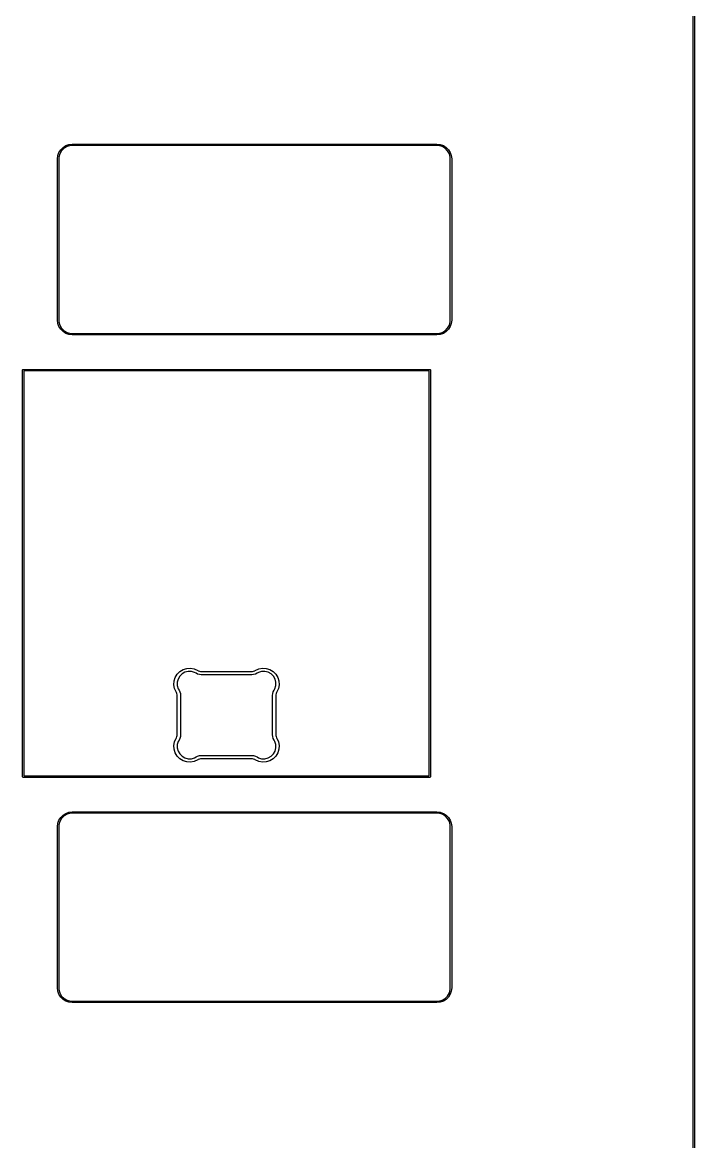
# Model space of a CAD drawing. Header units: millimetres. Extents: x 53 to 494, y -224 to -59.
# Drawn here: x 469.57 to 493.52, y -184.15 to -144.24 of the extents above; entities that cross this region are included whole.
import ezdxf

# ---------------------------------------------------------------- set-up
doc = ezdxf.new("R2010")
doc.units = ezdxf.units.MM
for name, color, linetype, true_color in [('Edge.Cuts', 254, 'CONTINUOUS', 0xd0d2cd), ('F.Courtyard', 6, 'CONTINUOUS', 0xff26e2), ('User.Eco2', 31, 'CONTINUOUS', 0xd8c852)]:
    doc.layers.add(name, color=color, linetype=linetype, true_color=true_color)

msp = doc.modelspace()

# ---------------------------------------------------------------- linework, layer by layer
at = {"layer": 'Edge.Cuts', "linetype": 'CONTINUOUS'}
for p, q in [((493.475, -224.015), (493.475, -59.065)), ((493.525, -59.04), (493.525, -224.04)), ((470.831163, -148.988137), (470.869991, -148.877171)), ((470.869991, -148.877171), (470.932538, -148.777628)), ((470.962905, -148.813303), (470.90037, -148.921617)), ((470.932538, -148.777628), (471.015668, -148.694498)), ((471.051343, -148.724865), (470.962905, -148.813303)), ((471.015668, -148.694498), (471.115211, -148.631951)), ((471.159657, -148.66233), (471.051343, -148.724865)), ((471.115211, -148.631951), (471.226177, -148.593123)), ((471.280466, -148.62996), (471.159657, -148.66233)), ((471.226177, -148.593123), (471.342996, -148.579961)), ((471.343001, -148.629961), (471.280466, -148.62996)), ((471.342996, -148.579961), (471.342999, -148.579961)), ((471.342999, -148.579961), (484.342999, -148.57875)), ((471.343003, -148.629961), (471.343001, -148.62996)), ((471.343001, -148.62996), (471.343001, -148.629961)), ((484.343001, -148.62875), (471.343003, -148.629961)), ((484.342999, -148.57875), (484.343001, -148.57875)), ((484.343001, -148.57875), (484.343003, -148.57875)), ((484.405533, -148.628754), (484.343001, -148.62875)), ((484.343003, -148.57875), (484.459823, -148.59192)), ((484.526338, -148.66113), (484.405533, -148.628754)), ((484.459823, -148.59192), (484.570784, -148.630752)), ((484.634648, -148.723667), (484.526338, -148.66113)), ((484.570784, -148.630752), (484.670324, -148.6933)), ((484.723084, -148.812103), (484.634648, -148.723667)), ((484.670324, -148.6933), (484.753451, -148.776427)), ((484.785621, -148.920413), (484.723084, -148.812103)), ((484.753451, -148.776427), (484.815999, -148.875967)), ((484.815999, -148.875967), (484.854831, -148.986928)), ((470.818001, -149.104961), (470.831163, -148.988137)), ((470.818001, -154.853748), (470.818001, -149.104961)), ((470.90037, -148.921617), (470.868, -149.042426)), ((470.868, -149.042426), (470.868001, -149.104961)), ((470.868001, -149.104961), (470.868001, -154.85375)), ((484.817997, -149.041218), (484.785621, -148.920413)), ((484.818001, -149.103748), (484.817997, -149.041218)), ((484.818001, -149.10375), (484.818001, -149.103748)), ((484.818001, -154.853748), (484.818001, -149.10375)), ((484.854831, -148.986928), (484.868001, -149.103748)), ((484.868001, -149.103748), (484.868001, -149.10375)), ((484.868001, -149.10375), (484.868001, -154.85375)), ((470.831156, -154.970575), (470.818001, -154.853748)), ((470.868001, -154.853752), (470.867997, -154.916288)), ((470.868001, -154.85375), (470.868, -154.853751)), ((470.868, -154.853751), (470.868001, -154.853752)), ((484.818, -154.916284), (484.818001, -154.853749)), ((484.818001, -154.853749), (484.818001, -154.853748)), ((484.868001, -154.853751), (484.854836, -154.970573)), ((484.868001, -154.85375), (484.868001, -154.853751)), ((470.86998, -155.081546), (470.831156, -154.970575)), ((470.867997, -154.916288), (470.900361, -155.0371)), ((470.932527, -155.181093), (470.86998, -155.081546)), ((470.900361, -155.0371), (470.962894, -155.145417)), ((471.015658, -155.264224), (470.932527, -155.181093)), ((470.962894, -155.145417), (471.051334, -155.233857)), ((471.115205, -155.326771), (471.015658, -155.264224)), ((471.051334, -155.233857), (471.159651, -155.29639)), ((484.526342, -155.296376), (484.634654, -155.233841)), ((484.67033, -155.264207), (484.570788, -155.326755)), ((484.634654, -155.233841), (484.723092, -155.145403)), ((484.753458, -155.181079), (484.67033, -155.264207)), ((484.723092, -155.145403), (484.785627, -155.037091)), ((484.816006, -155.081537), (484.753458, -155.181079)), ((484.785627, -155.037091), (484.818, -154.916284)), ((484.854836, -154.970573), (484.816006, -155.081537)), ((471.226176, -155.365595), (471.115205, -155.326771)), ((471.159651, -155.29639), (471.280463, -155.328754)), ((471.342998, -155.378749), (471.226176, -155.365595)), ((471.280463, -155.328754), (471.342999, -155.32875)), ((471.343001, -155.37875), (471.342998, -155.378749)), ((471.342999, -155.32875), (471.343001, -155.32875)), ((471.343001, -155.32875), (484.343, -155.32875)), ((471.343003, -155.37875), (471.343001, -155.37875)), ((484.343001, -155.37875), (471.343003, -155.37875)), ((484.343, -155.32875), (484.405535, -155.328749)), ((484.343002, -155.37875), (484.343001, -155.378749)), ((484.343001, -155.378749), (484.343001, -155.37875)), ((484.459824, -155.365585), (484.343002, -155.37875)), ((484.405535, -155.328749), (484.526342, -155.296376)), ((484.570788, -155.326755), (484.459824, -155.365585)), ((469.568, -156.635), (469.569903, -156.625433)), ((469.568, -171.135), (469.568, -156.635)), ((469.569903, -156.625433), (469.583433, -156.611903)), ((469.583433, -156.611903), (469.593, -156.61)), ((469.593, -156.61), (484.093, -156.61)), ((469.618, -156.66), (469.618, -171.11)), ((484.068, -156.66), (469.618, -156.66)), ((484.068, -171.11), (484.068, -156.66)), ((484.093, -156.61), (484.102567, -156.611903)), ((484.102567, -156.611903), (484.116097, -156.625433)), ((484.116097, -156.625433), (484.118, -156.635)), ((484.118, -156.635), (484.118, -171.135)), ((474.974817, -167.722974), (475.014908, -167.593608)), ((475.014908, -167.593608), (475.084883, -167.47765)), ((475.084883, -167.47765), (475.18065, -167.381883)), ((475.173093, -167.553535), (475.114592, -167.656017)), ((475.256535, -167.470093), (475.173093, -167.553535)), ((475.18065, -167.381883), (475.296608, -167.311908)), ((475.359017, -167.411592), (475.256535, -167.470093)), ((475.296608, -167.311908), (475.425974, -167.271817)), ((475.473293, -167.382166), (475.359017, -167.411592)), ((475.425974, -167.271817), (475.561181, -167.263957)), ((475.591284, -167.383896), (475.473293, -167.382166)), ((475.561181, -167.263957), (475.69432, -167.288786)), ((475.704649, -167.41666), (475.591284, -167.383896)), ((475.69432, -167.288786), (475.817603, -167.344851)), ((475.755084, -167.447279), (475.704649, -167.41666)), ((475.755085, -167.447279), (475.755084, -167.447279)), ((475.755086, -167.44728), (475.755085, -167.447279)), ((475.814027, -167.476239), (475.755086, -167.44728)), ((475.877248, -167.494009), (475.814027, -167.476239)), ((475.817603, -167.344851), (475.817604, -167.344852)), ((475.817604, -167.344852), (475.836358, -167.356326)), ((475.836358, -167.356326), (475.877425, -167.372035)), ((475.942646, -167.5), (475.877248, -167.494009)), ((475.877425, -167.372035), (475.920663, -167.380023)), ((475.920663, -167.380023), (475.942646, -167.38)), ((475.942646, -167.38), (475.942647, -167.38)), ((475.942647, -167.5), (475.942646, -167.499999)), ((475.942646, -167.499999), (475.942646, -167.5)), ((475.942647, -167.38), (476.843, -167.38)), ((476.843, -167.5), (475.942647, -167.5)), ((476.843, -167.38), (477.743353, -167.38)), ((477.743352, -167.5), (476.843, -167.5)), ((477.743353, -167.5), (477.743352, -167.5)), ((477.743353, -167.38), (477.743354, -167.38)), ((477.808751, -167.49401), (477.743353, -167.499999)), ((477.743353, -167.499999), (477.743353, -167.5)), ((477.743354, -167.38), (477.765338, -167.380023)), ((477.765338, -167.380023), (477.808575, -167.372036)), ((477.808575, -167.372036), (477.849642, -167.356327)), ((477.871974, -167.47624), (477.808751, -167.49401)), ((477.849642, -167.356327), (477.868394, -167.344853)), ((477.868394, -167.344853), (477.868396, -167.344852)), ((477.868396, -167.344852), (477.99168, -167.288787)), ((477.930916, -167.447279), (477.871974, -167.47624)), ((477.930917, -167.447277), (477.930916, -167.447279)), ((477.981351, -167.416661), (477.930917, -167.447277)), ((478.094715, -167.383898), (477.981351, -167.416661)), ((477.99168, -167.288787), (478.124819, -167.263959)), ((478.212706, -167.382168), (478.094715, -167.383898)), ((478.124819, -167.263959), (478.260026, -167.27182)), ((478.326982, -167.411594), (478.212706, -167.382168)), ((478.260026, -167.27182), (478.389391, -167.31191)), ((478.429463, -167.470096), (478.326982, -167.411594)), ((478.389391, -167.31191), (478.505348, -167.381885)), ((478.512904, -167.553537), (478.429463, -167.470096)), ((478.505348, -167.381885), (478.601115, -167.477652)), ((478.571406, -167.656018), (478.512904, -167.553537)), ((478.601115, -167.477652), (478.67109, -167.593609)), ((478.67109, -167.593609), (478.71118, -167.722974)), ((474.966957, -167.858181), (474.974817, -167.722974)), ((474.991786, -167.99132), (474.966957, -167.858181)), ((475.047853, -168.114606), (474.991786, -167.99132)), ((475.114592, -167.656017), (475.085166, -167.770293)), ((475.085166, -167.770293), (475.086896, -167.888284)), ((475.086896, -167.888284), (475.11966, -168.001649)), ((475.11966, -168.001649), (475.150279, -168.052084)), ((478.535722, -168.052082), (478.566339, -168.001649)), ((478.566339, -168.001649), (478.599102, -167.888285)), ((478.600832, -167.770294), (478.571406, -167.656018)), ((478.599102, -167.888285), (478.600832, -167.770294)), ((478.694213, -167.99132), (478.638147, -168.114603)), ((478.719041, -167.858181), (478.694213, -167.99132)), ((478.71118, -167.722974), (478.719041, -167.858181)), ((475.047854, -168.114607), (475.047853, -168.114606)), ((475.059328, -168.133359), (475.047854, -168.114607)), ((475.075037, -168.174425), (475.059328, -168.133359)), ((475.083024, -168.217661), (475.075037, -168.174425)), ((475.082999, -168.94), (475.083, -168.239647)), ((475.083, -168.239645), (475.083024, -168.217661)), ((475.083, -168.239647), (475.083, -168.239645)), ((475.150279, -168.052084), (475.150279, -168.052085)), ((475.150279, -168.052085), (475.17924, -168.111026)), ((475.17924, -168.111026), (475.197011, -168.174249)), ((475.197011, -168.174249), (475.202999, -168.239645)), ((475.202999, -168.239645), (475.203, -168.239647)), ((475.203, -168.239647), (475.202999, -168.94)), ((478.483, -168.239645), (478.48899, -168.174249)), ((478.483, -168.239647), (478.483, -168.239645)), ((478.483001, -168.94), (478.483, -168.239647)), ((478.48899, -168.174249), (478.50676, -168.111026)), ((478.50676, -168.111026), (478.535721, -168.052084)), ((478.535721, -168.052084), (478.535722, -168.052082)), ((478.610964, -168.174425), (478.602977, -168.217662)), ((478.602977, -168.217662), (478.603, -168.239645)), ((478.603, -168.239645), (478.603, -168.239647)), ((478.603, -168.239647), (478.603001, -168.94)), ((478.626673, -168.133358), (478.610964, -168.174425)), ((478.638147, -168.114606), (478.626673, -168.133358)), ((478.638147, -168.114603), (478.638147, -168.114606)), ((475.083, -169.640353), (475.082999, -168.94)), ((475.202999, -168.94), (475.203, -169.640353)), ((478.483, -169.640351), (478.483001, -168.94)), ((478.603001, -168.94), (478.603, -169.640353)), ((474.966959, -170.021819), (474.991787, -169.88868)), ((474.97482, -170.157026), (474.966959, -170.021819)), ((474.991787, -169.88868), (475.047853, -169.765395)), ((475.047853, -169.765395), (475.047859, -169.765389)), ((475.047859, -169.765389), (475.047862, -169.765379)), ((475.047862, -169.765379), (475.059337, -169.746634)), ((475.059337, -169.746634), (475.075047, -169.705578)), ((475.075047, -169.705578), (475.083028, -169.66235)), ((475.083002, -169.640364), (475.083, -169.640353)), ((475.083, -169.640371), (475.083002, -169.640364)), ((475.083028, -169.66235), (475.083, -169.640371)), ((475.086898, -169.991715), (475.085168, -170.109706)), ((475.119661, -169.878351), (475.086898, -169.991715)), ((475.150268, -169.827932), (475.119661, -169.878351)), ((475.15027, -169.827931), (475.150268, -169.827932)), ((475.150273, -169.827924), (475.15027, -169.827931)), ((475.150279, -169.827915), (475.150273, -169.827924)), ((475.15028, -169.82791), (475.150279, -169.827915)), ((475.179247, -169.768983), (475.15028, -169.82791)), ((475.197022, -169.705748), (475.179247, -169.768983)), ((475.202996, -169.640368), (475.197022, -169.705748)), ((475.203, -169.640353), (475.202996, -169.640368)), ((478.483, -169.640352), (478.483, -169.640351)), ((478.48899, -169.705751), (478.483, -169.640352)), ((478.50676, -169.768974), (478.48899, -169.705751)), ((478.535721, -169.827916), (478.50676, -169.768974)), ((478.535722, -169.827917), (478.535721, -169.827916)), ((478.56634, -169.878351), (478.535722, -169.827917)), ((478.599103, -169.991715), (478.56634, -169.878351)), ((478.600833, -170.109706), (478.599103, -169.991715)), ((478.603, -169.640354), (478.602977, -169.662338)), ((478.602977, -169.662338), (478.610964, -169.705575)), ((478.603, -169.640353), (478.603, -169.640354)), ((478.610964, -169.705575), (478.626673, -169.746642)), ((478.626673, -169.746642), (478.638147, -169.765394)), ((478.638147, -169.765394), (478.638147, -169.765395)), ((478.638147, -169.765395), (478.694213, -169.88868)), ((478.694213, -169.88868), (478.719042, -170.021819)), ((478.719042, -170.021819), (478.711181, -170.157026)), ((475.01491, -170.286391), (474.97482, -170.157026)), ((475.084885, -170.402348), (475.01491, -170.286391)), ((475.180652, -170.498115), (475.084885, -170.402348)), ((475.085168, -170.109706), (475.114594, -170.223982)), ((475.114594, -170.223982), (475.173096, -170.326463)), ((475.173096, -170.326463), (475.256537, -170.409904)), ((475.256537, -170.409904), (475.359018, -170.468406)), ((475.704649, -170.463339), (475.755085, -170.432721)), ((475.755085, -170.43272), (475.814026, -170.40376)), ((475.755085, -170.432721), (475.755085, -170.43272)), ((475.814026, -170.40376), (475.877249, -170.385989)), ((475.877249, -170.385989), (475.942645, -170.38)), ((475.942645, -170.38), (475.942647, -170.38)), ((475.942647, -170.38), (476.843, -170.38)), ((476.843, -170.38), (477.743353, -170.38)), ((477.743353, -170.38), (477.808751, -170.38599)), ((477.808751, -170.38599), (477.871974, -170.40376)), ((477.871974, -170.40376), (477.930916, -170.432721)), ((477.930916, -170.432721), (477.930917, -170.432722)), ((477.930917, -170.432722), (477.981351, -170.46334)), ((478.326982, -170.468407), (478.429464, -170.409905)), ((478.429464, -170.409905), (478.512905, -170.326464)), ((478.601116, -170.402349), (478.505349, -170.498116)), ((478.512905, -170.326464), (478.571407, -170.223982)), ((478.571407, -170.223982), (478.600833, -170.109706)), ((478.671091, -170.286391), (478.601116, -170.402349)), ((478.711181, -170.157026), (478.671091, -170.286391)), ((475.296609, -170.56809), (475.180652, -170.498115)), ((475.425974, -170.60818), (475.296609, -170.56809)), ((475.359018, -170.468406), (475.473294, -170.497832)), ((475.561181, -170.616041), (475.425974, -170.60818)), ((475.473294, -170.497832), (475.591285, -170.496102)), ((475.69432, -170.591213), (475.561181, -170.616041)), ((475.591285, -170.496102), (475.704649, -170.463339)), ((475.817605, -170.535147), (475.69432, -170.591213)), ((475.817607, -170.535146), (475.817605, -170.535146)), ((475.817605, -170.535146), (475.817605, -170.535147)), ((475.836359, -170.523672), (475.817607, -170.535146)), ((475.877425, -170.507963), (475.836359, -170.523672)), ((475.920661, -170.499976), (475.877425, -170.507963)), ((475.942645, -170.5), (475.920661, -170.499976)), ((475.942647, -170.5), (475.942645, -170.499999)), ((475.942645, -170.499999), (475.942645, -170.5)), ((476.843, -170.5), (475.942647, -170.5)), ((477.743353, -170.5), (476.843, -170.5)), ((477.743354, -170.5), (477.743353, -170.499999)), ((477.743353, -170.499999), (477.743353, -170.5)), ((477.765338, -170.499977), (477.743354, -170.5)), ((477.808575, -170.507964), (477.765338, -170.499977)), ((477.849642, -170.523673), (477.808575, -170.507964)), ((477.868394, -170.535147), (477.849642, -170.523673)), ((477.868396, -170.535147), (477.868394, -170.535147)), ((477.99168, -170.591213), (477.868396, -170.535147)), ((477.981351, -170.46334), (478.094715, -170.496103)), ((478.124819, -170.616042), (477.99168, -170.591213)), ((478.094715, -170.496103), (478.212706, -170.497833)), ((478.260026, -170.608181), (478.124819, -170.616042)), ((478.212706, -170.497833), (478.326982, -170.468407)), ((478.389391, -170.568091), (478.260026, -170.608181)), ((478.505349, -170.498116), (478.389391, -170.568091)), ((469.569903, -171.144567), (469.568, -171.135)), ((469.583433, -171.158097), (469.569903, -171.144567)), ((469.593, -171.16), (469.583433, -171.158097)), ((484.093, -171.16), (469.593, -171.16)), ((469.618, -171.11), (484.068, -171.11)), ((484.102567, -171.158097), (484.093, -171.16)), ((484.116097, -171.144567), (484.102567, -171.158097)), ((484.118, -171.135), (484.116097, -171.144567)), ((471.115212, -172.443242), (471.226178, -172.404413)), ((471.226178, -172.404413), (471.343001, -172.39125)), ((471.343001, -172.39125), (484.343001, -172.39125)), ((484.343001, -172.39125), (484.459824, -172.404413)), ((484.459824, -172.404413), (484.57079, -172.443242)), ((470.818001, -172.916248), (470.831164, -172.799427)), ((470.831164, -172.799427), (470.869993, -172.688461)), ((470.900372, -172.732907), (470.868001, -172.853715)), ((470.869993, -172.688461), (470.93254, -172.588918)), ((470.962907, -172.624593), (470.900372, -172.732907)), ((470.93254, -172.588918), (471.015669, -172.505789)), ((471.051344, -172.536156), (470.962907, -172.624593)), ((471.015669, -172.505789), (471.115212, -172.443242)), ((471.159658, -172.473621), (471.051344, -172.536156)), ((471.280466, -172.44125), (471.159658, -172.473621)), ((471.343001, -172.44125), (471.280466, -172.44125)), ((484.343001, -172.44125), (471.343001, -172.44125)), ((484.405536, -172.44125), (484.343001, -172.44125)), ((484.526344, -172.473621), (484.405536, -172.44125)), ((484.634658, -172.536156), (484.526344, -172.473621)), ((484.57079, -172.443242), (484.670333, -172.505789)), ((484.723095, -172.624593), (484.634658, -172.536156)), ((484.670333, -172.505789), (484.753462, -172.588918)), ((484.78563, -172.732907), (484.723095, -172.624593)), ((484.753462, -172.588918), (484.816009, -172.688461)), ((484.818001, -172.853715), (484.78563, -172.732907)), ((484.816009, -172.688461), (484.854838, -172.799427)), ((484.854838, -172.799427), (484.868001, -172.916248)), ((470.818001, -172.91625), (470.818001, -172.916248)), ((470.818001, -178.66625), (470.818001, -172.91625)), ((470.868001, -172.853715), (470.868001, -172.916248)), ((470.868001, -172.916248), (470.868001, -172.91625)), ((470.868001, -172.91625), (470.868001, -178.66625)), ((484.818001, -172.916248), (484.818001, -172.853715)), ((484.818001, -172.91625), (484.818001, -172.916248)), ((484.818001, -178.66625), (484.818001, -172.91625)), ((484.868001, -172.916248), (484.868001, -172.91625)), ((484.868001, -172.91625), (484.868001, -178.66625)), ((470.831164, -178.783073), (470.818001, -178.66625)), ((470.869993, -178.894039), (470.831164, -178.783073)), ((470.868001, -178.66625), (470.868001, -178.728785)), ((470.868001, -178.728785), (470.900372, -178.849593)), ((484.78563, -178.849593), (484.818001, -178.728785)), ((484.854838, -178.783073), (484.816009, -178.894039)), ((484.818001, -178.728785), (484.818001, -178.66625)), ((484.868001, -178.66625), (484.854838, -178.783073)), ((470.93254, -178.993582), (470.869993, -178.894039)), ((470.900372, -178.849593), (470.962907, -178.957907)), ((471.015669, -179.076711), (470.93254, -178.993582)), ((470.962907, -178.957907), (471.051344, -179.046344)), ((471.115212, -179.139258), (471.015669, -179.076711)), ((471.051344, -179.046344), (471.159658, -179.108879)), ((471.226178, -179.178087), (471.115212, -179.139258)), ((471.159658, -179.108879), (471.280466, -179.14125)), ((471.343001, -179.19125), (471.226178, -179.178087)), ((471.280466, -179.14125), (471.343001, -179.14125)), ((471.343001, -179.14125), (484.343001, -179.14125)), ((484.343001, -179.19125), (471.343001, -179.19125)), ((484.343001, -179.14125), (484.405536, -179.14125)), ((484.459824, -179.178087), (484.343001, -179.19125)), ((484.405536, -179.14125), (484.526344, -179.108879)), ((484.57079, -179.139258), (484.459824, -179.178087)), ((484.526344, -179.108879), (484.634658, -179.046344)), ((484.670333, -179.076711), (484.57079, -179.139258)), ((484.634658, -179.046344), (484.723095, -178.957907)), ((484.753462, -178.993582), (484.670333, -179.076711)), ((484.723095, -178.957907), (484.78563, -178.849593)), ((484.816009, -178.894039), (484.753462, -178.993582))]:
    msp.add_line(p, q, dxfattribs=at)
at = {"layer": 'F.Courtyard', "linetype": 'CONTINUOUS'}
for p, q in [((493.475, -224.015), (493.475, -59.065)), ((493.525, -59.04), (493.525, -224.04)), ((470.831163, -148.988137), (470.869991, -148.877171)), ((470.869991, -148.877171), (470.932538, -148.777628)), ((470.962905, -148.813303), (470.90037, -148.921617)), ((470.932538, -148.777628), (471.015668, -148.694498)), ((471.051343, -148.724865), (470.962905, -148.813303)), ((471.015668, -148.694498), (471.115211, -148.631951)), ((471.159657, -148.66233), (471.051343, -148.724865)), ((471.115211, -148.631951), (471.226177, -148.593123)), ((471.280466, -148.62996), (471.159657, -148.66233)), ((471.226177, -148.593123), (471.342996, -148.579961)), ((471.343001, -148.629961), (471.280466, -148.62996)), ((471.342996, -148.579961), (471.342999, -148.579961)), ((471.342999, -148.579961), (484.342999, -148.57875)), ((471.343003, -148.629961), (471.343001, -148.62996)), ((471.343001, -148.62996), (471.343001, -148.629961)), ((484.343001, -148.62875), (471.343003, -148.629961)), ((484.342999, -148.57875), (484.343001, -148.57875)), ((484.343001, -148.57875), (484.343003, -148.57875)), ((484.405533, -148.628754), (484.343001, -148.62875)), ((484.343003, -148.57875), (484.459823, -148.59192)), ((484.526338, -148.66113), (484.405533, -148.628754)), ((484.459823, -148.59192), (484.570784, -148.630752)), ((484.634648, -148.723667), (484.526338, -148.66113)), ((484.570784, -148.630752), (484.670324, -148.6933)), ((484.723084, -148.812103), (484.634648, -148.723667)), ((484.670324, -148.6933), (484.753451, -148.776427)), ((484.785621, -148.920413), (484.723084, -148.812103)), ((484.753451, -148.776427), (484.815999, -148.875967)), ((484.815999, -148.875967), (484.854831, -148.986928)), ((470.818001, -149.104961), (470.831163, -148.988137)), ((470.818001, -154.853748), (470.818001, -149.104961)), ((470.90037, -148.921617), (470.868, -149.042426)), ((470.868, -149.042426), (470.868001, -149.104961)), ((470.868001, -149.104961), (470.868001, -154.85375)), ((484.817997, -149.041218), (484.785621, -148.920413)), ((484.818001, -149.103748), (484.817997, -149.041218)), ((484.818001, -149.10375), (484.818001, -149.103748)), ((484.818001, -154.853748), (484.818001, -149.10375)), ((484.854831, -148.986928), (484.868001, -149.103748)), ((484.868001, -149.103748), (484.868001, -149.10375)), ((484.868001, -149.10375), (484.868001, -154.85375)), ((470.831156, -154.970575), (470.818001, -154.853748)), ((470.868001, -154.853752), (470.867997, -154.916288)), ((470.868001, -154.85375), (470.868, -154.853751)), ((470.868, -154.853751), (470.868001, -154.853752)), ((484.818, -154.916284), (484.818001, -154.853749)), ((484.818001, -154.853749), (484.818001, -154.853748)), ((484.868001, -154.853751), (484.854836, -154.970573)), ((484.868001, -154.85375), (484.868001, -154.853751)), ((470.86998, -155.081546), (470.831156, -154.970575)), ((470.867997, -154.916288), (470.900361, -155.0371)), ((470.932527, -155.181093), (470.86998, -155.081546)), ((470.900361, -155.0371), (470.962894, -155.145417)), ((471.015658, -155.264224), (470.932527, -155.181093)), ((470.962894, -155.145417), (471.051334, -155.233857)), ((471.115205, -155.326771), (471.015658, -155.264224)), ((471.051334, -155.233857), (471.159651, -155.29639)), ((484.526342, -155.296376), (484.634654, -155.233841)), ((484.67033, -155.264207), (484.570788, -155.326755)), ((484.634654, -155.233841), (484.723092, -155.145403)), ((484.753458, -155.181079), (484.67033, -155.264207)), ((484.723092, -155.145403), (484.785627, -155.037091)), ((484.816006, -155.081537), (484.753458, -155.181079)), ((484.785627, -155.037091), (484.818, -154.916284)), ((484.854836, -154.970573), (484.816006, -155.081537)), ((471.226176, -155.365595), (471.115205, -155.326771)), ((471.159651, -155.29639), (471.280463, -155.328754)), ((471.342998, -155.378749), (471.226176, -155.365595)), ((471.280463, -155.328754), (471.342999, -155.32875)), ((471.343001, -155.37875), (471.342998, -155.378749)), ((471.342999, -155.32875), (471.343001, -155.32875)), ((471.343001, -155.32875), (484.343, -155.32875)), ((471.343003, -155.37875), (471.343001, -155.37875)), ((484.343001, -155.37875), (471.343003, -155.37875)), ((484.343, -155.32875), (484.405535, -155.328749)), ((484.343002, -155.37875), (484.343001, -155.378749)), ((484.343001, -155.378749), (484.343001, -155.37875)), ((484.459824, -155.365585), (484.343002, -155.37875)), ((484.405535, -155.328749), (484.526342, -155.296376)), ((484.570788, -155.326755), (484.459824, -155.365585)), ((469.568, -156.635), (469.569903, -156.625433)), ((469.568, -171.135), (469.568, -156.635)), ((469.569903, -156.625433), (469.583433, -156.611903)), ((469.583433, -156.611903), (469.593, -156.61)), ((469.593, -156.61), (484.093, -156.61)), ((469.618, -156.66), (469.618, -171.11)), ((484.068, -156.66), (469.618, -156.66)), ((484.068, -171.11), (484.068, -156.66)), ((484.093, -156.61), (484.102567, -156.611903)), ((484.102567, -156.611903), (484.116097, -156.625433)), ((484.116097, -156.625433), (484.118, -156.635)), ((484.118, -156.635), (484.118, -171.135)), ((474.974817, -167.722974), (475.014908, -167.593608)), ((475.014908, -167.593608), (475.084883, -167.47765)), ((475.084883, -167.47765), (475.18065, -167.381883)), ((475.173093, -167.553535), (475.114592, -167.656017)), ((475.256535, -167.470093), (475.173093, -167.553535)), ((475.18065, -167.381883), (475.296608, -167.311908)), ((475.359017, -167.411592), (475.256535, -167.470093)), ((475.296608, -167.311908), (475.425974, -167.271817)), ((475.473293, -167.382166), (475.359017, -167.411592)), ((475.425974, -167.271817), (475.561181, -167.263957)), ((475.591284, -167.383896), (475.473293, -167.382166)), ((475.561181, -167.263957), (475.69432, -167.288786)), ((475.704649, -167.41666), (475.591284, -167.383896)), ((475.69432, -167.288786), (475.817603, -167.344851)), ((475.755084, -167.447279), (475.704649, -167.41666)), ((475.755085, -167.447279), (475.755084, -167.447279)), ((475.755086, -167.44728), (475.755085, -167.447279)), ((475.814027, -167.476239), (475.755086, -167.44728)), ((475.877248, -167.494009), (475.814027, -167.476239)), ((475.817603, -167.344851), (475.817604, -167.344852)), ((475.817604, -167.344852), (475.836358, -167.356326)), ((475.836358, -167.356326), (475.877425, -167.372035)), ((475.942646, -167.5), (475.877248, -167.494009)), ((475.877425, -167.372035), (475.920663, -167.380023)), ((475.920663, -167.380023), (475.942646, -167.38)), ((475.942646, -167.38), (475.942647, -167.38)), ((475.942647, -167.5), (475.942646, -167.499999)), ((475.942646, -167.499999), (475.942646, -167.5)), ((475.942647, -167.38), (476.843, -167.38)), ((476.843, -167.5), (475.942647, -167.5)), ((476.843, -167.38), (477.743353, -167.38)), ((477.743352, -167.5), (476.843, -167.5)), ((477.743353, -167.5), (477.743352, -167.5)), ((477.743353, -167.38), (477.743354, -167.38)), ((477.808751, -167.49401), (477.743353, -167.499999)), ((477.743353, -167.499999), (477.743353, -167.5)), ((477.743354, -167.38), (477.765338, -167.380023)), ((477.765338, -167.380023), (477.808575, -167.372036)), ((477.808575, -167.372036), (477.849642, -167.356327)), ((477.871974, -167.47624), (477.808751, -167.49401)), ((477.849642, -167.356327), (477.868394, -167.344853)), ((477.868394, -167.344853), (477.868396, -167.344852)), ((477.868396, -167.344852), (477.99168, -167.288787)), ((477.930916, -167.447279), (477.871974, -167.47624)), ((477.930917, -167.447277), (477.930916, -167.447279)), ((477.981351, -167.416661), (477.930917, -167.447277)), ((478.094715, -167.383898), (477.981351, -167.416661)), ((477.99168, -167.288787), (478.124819, -167.263959)), ((478.212706, -167.382168), (478.094715, -167.383898)), ((478.124819, -167.263959), (478.260026, -167.27182)), ((478.326982, -167.411594), (478.212706, -167.382168)), ((478.260026, -167.27182), (478.389391, -167.31191)), ((478.429463, -167.470096), (478.326982, -167.411594)), ((478.389391, -167.31191), (478.505348, -167.381885)), ((478.512904, -167.553537), (478.429463, -167.470096)), ((478.505348, -167.381885), (478.601115, -167.477652)), ((478.571406, -167.656018), (478.512904, -167.553537)), ((478.601115, -167.477652), (478.67109, -167.593609)), ((478.67109, -167.593609), (478.71118, -167.722974)), ((474.966957, -167.858181), (474.974817, -167.722974)), ((474.991786, -167.99132), (474.966957, -167.858181)), ((475.047853, -168.114606), (474.991786, -167.99132)), ((475.114592, -167.656017), (475.085166, -167.770293)), ((475.085166, -167.770293), (475.086896, -167.888284)), ((475.086896, -167.888284), (475.11966, -168.001649)), ((475.11966, -168.001649), (475.150279, -168.052084)), ((478.535722, -168.052082), (478.566339, -168.001649)), ((478.566339, -168.001649), (478.599102, -167.888285)), ((478.600832, -167.770294), (478.571406, -167.656018)), ((478.599102, -167.888285), (478.600832, -167.770294)), ((478.694213, -167.99132), (478.638147, -168.114603)), ((478.719041, -167.858181), (478.694213, -167.99132)), ((478.71118, -167.722974), (478.719041, -167.858181)), ((475.047854, -168.114607), (475.047853, -168.114606)), ((475.059328, -168.133359), (475.047854, -168.114607)), ((475.075037, -168.174425), (475.059328, -168.133359)), ((475.083024, -168.217661), (475.075037, -168.174425)), ((475.082999, -168.94), (475.083, -168.239647)), ((475.083, -168.239645), (475.083024, -168.217661)), ((475.083, -168.239647), (475.083, -168.239645)), ((475.150279, -168.052084), (475.150279, -168.052085)), ((475.150279, -168.052085), (475.17924, -168.111026)), ((475.17924, -168.111026), (475.197011, -168.174249)), ((475.197011, -168.174249), (475.202999, -168.239645)), ((475.202999, -168.239645), (475.203, -168.239647)), ((475.203, -168.239647), (475.202999, -168.94)), ((478.483, -168.239645), (478.48899, -168.174249)), ((478.483, -168.239647), (478.483, -168.239645)), ((478.483001, -168.94), (478.483, -168.239647)), ((478.48899, -168.174249), (478.50676, -168.111026)), ((478.50676, -168.111026), (478.535721, -168.052084)), ((478.535721, -168.052084), (478.535722, -168.052082)), ((478.610964, -168.174425), (478.602977, -168.217662)), ((478.602977, -168.217662), (478.603, -168.239645)), ((478.603, -168.239645), (478.603, -168.239647)), ((478.603, -168.239647), (478.603001, -168.94)), ((478.626673, -168.133358), (478.610964, -168.174425)), ((478.638147, -168.114606), (478.626673, -168.133358)), ((478.638147, -168.114603), (478.638147, -168.114606)), ((475.083, -169.640353), (475.082999, -168.94)), ((475.202999, -168.94), (475.203, -169.640353)), ((478.483, -169.640351), (478.483001, -168.94)), ((478.603001, -168.94), (478.603, -169.640353)), ((474.966959, -170.021819), (474.991787, -169.88868)), ((474.97482, -170.157026), (474.966959, -170.021819)), ((474.991787, -169.88868), (475.047853, -169.765395)), ((475.047853, -169.765395), (475.047859, -169.765389)), ((475.047859, -169.765389), (475.047862, -169.765379)), ((475.047862, -169.765379), (475.059337, -169.746634)), ((475.059337, -169.746634), (475.075047, -169.705578)), ((475.075047, -169.705578), (475.083028, -169.66235)), ((475.083002, -169.640364), (475.083, -169.640353)), ((475.083, -169.640371), (475.083002, -169.640364)), ((475.083028, -169.66235), (475.083, -169.640371)), ((475.086898, -169.991715), (475.085168, -170.109706)), ((475.119661, -169.878351), (475.086898, -169.991715)), ((475.150268, -169.827932), (475.119661, -169.878351)), ((475.15027, -169.827931), (475.150268, -169.827932)), ((475.150273, -169.827924), (475.15027, -169.827931)), ((475.150279, -169.827915), (475.150273, -169.827924)), ((475.15028, -169.82791), (475.150279, -169.827915)), ((475.179247, -169.768983), (475.15028, -169.82791)), ((475.197022, -169.705748), (475.179247, -169.768983)), ((475.202996, -169.640368), (475.197022, -169.705748)), ((475.203, -169.640353), (475.202996, -169.640368)), ((478.483, -169.640352), (478.483, -169.640351)), ((478.48899, -169.705751), (478.483, -169.640352)), ((478.50676, -169.768974), (478.48899, -169.705751)), ((478.535721, -169.827916), (478.50676, -169.768974)), ((478.535722, -169.827917), (478.535721, -169.827916)), ((478.56634, -169.878351), (478.535722, -169.827917)), ((478.599103, -169.991715), (478.56634, -169.878351)), ((478.600833, -170.109706), (478.599103, -169.991715)), ((478.603, -169.640354), (478.602977, -169.662338)), ((478.602977, -169.662338), (478.610964, -169.705575)), ((478.603, -169.640353), (478.603, -169.640354)), ((478.610964, -169.705575), (478.626673, -169.746642)), ((478.626673, -169.746642), (478.638147, -169.765394)), ((478.638147, -169.765394), (478.638147, -169.765395)), ((478.638147, -169.765395), (478.694213, -169.88868)), ((478.694213, -169.88868), (478.719042, -170.021819)), ((478.719042, -170.021819), (478.711181, -170.157026)), ((475.01491, -170.286391), (474.97482, -170.157026)), ((475.084885, -170.402348), (475.01491, -170.286391)), ((475.180652, -170.498115), (475.084885, -170.402348)), ((475.085168, -170.109706), (475.114594, -170.223982)), ((475.114594, -170.223982), (475.173096, -170.326463)), ((475.173096, -170.326463), (475.256537, -170.409904)), ((475.256537, -170.409904), (475.359018, -170.468406)), ((475.704649, -170.463339), (475.755085, -170.432721)), ((475.755085, -170.43272), (475.814026, -170.40376)), ((475.755085, -170.432721), (475.755085, -170.43272)), ((475.814026, -170.40376), (475.877249, -170.385989)), ((475.877249, -170.385989), (475.942645, -170.38)), ((475.942645, -170.38), (475.942647, -170.38)), ((475.942647, -170.38), (476.843, -170.38)), ((476.843, -170.38), (477.743353, -170.38)), ((477.743353, -170.38), (477.808751, -170.38599)), ((477.808751, -170.38599), (477.871974, -170.40376)), ((477.871974, -170.40376), (477.930916, -170.432721)), ((477.930916, -170.432721), (477.930917, -170.432722)), ((477.930917, -170.432722), (477.981351, -170.46334)), ((478.326982, -170.468407), (478.429464, -170.409905)), ((478.429464, -170.409905), (478.512905, -170.326464)), ((478.601116, -170.402349), (478.505349, -170.498116)), ((478.512905, -170.326464), (478.571407, -170.223982)), ((478.571407, -170.223982), (478.600833, -170.109706)), ((478.671091, -170.286391), (478.601116, -170.402349)), ((478.711181, -170.157026), (478.671091, -170.286391)), ((475.296609, -170.56809), (475.180652, -170.498115)), ((475.425974, -170.60818), (475.296609, -170.56809)), ((475.359018, -170.468406), (475.473294, -170.497832)), ((475.561181, -170.616041), (475.425974, -170.60818)), ((475.473294, -170.497832), (475.591285, -170.496102)), ((475.69432, -170.591213), (475.561181, -170.616041)), ((475.591285, -170.496102), (475.704649, -170.463339)), ((475.817605, -170.535147), (475.69432, -170.591213)), ((475.817607, -170.535146), (475.817605, -170.535146)), ((475.817605, -170.535146), (475.817605, -170.535147)), ((475.836359, -170.523672), (475.817607, -170.535146)), ((475.877425, -170.507963), (475.836359, -170.523672)), ((475.920661, -170.499976), (475.877425, -170.507963)), ((475.942645, -170.5), (475.920661, -170.499976)), ((475.942647, -170.5), (475.942645, -170.499999)), ((475.942645, -170.499999), (475.942645, -170.5)), ((476.843, -170.5), (475.942647, -170.5)), ((477.743353, -170.5), (476.843, -170.5)), ((477.743354, -170.5), (477.743353, -170.499999)), ((477.743353, -170.499999), (477.743353, -170.5)), ((477.765338, -170.499977), (477.743354, -170.5)), ((477.808575, -170.507964), (477.765338, -170.499977)), ((477.849642, -170.523673), (477.808575, -170.507964)), ((477.868394, -170.535147), (477.849642, -170.523673)), ((477.868396, -170.535147), (477.868394, -170.535147)), ((477.99168, -170.591213), (477.868396, -170.535147)), ((477.981351, -170.46334), (478.094715, -170.496103)), ((478.124819, -170.616042), (477.99168, -170.591213)), ((478.094715, -170.496103), (478.212706, -170.497833)), ((478.260026, -170.608181), (478.124819, -170.616042)), ((478.212706, -170.497833), (478.326982, -170.468407)), ((478.389391, -170.568091), (478.260026, -170.608181)), ((478.505349, -170.498116), (478.389391, -170.568091)), ((469.569903, -171.144567), (469.568, -171.135)), ((469.583433, -171.158097), (469.569903, -171.144567)), ((469.593, -171.16), (469.583433, -171.158097)), ((484.093, -171.16), (469.593, -171.16)), ((469.618, -171.11), (484.068, -171.11)), ((484.102567, -171.158097), (484.093, -171.16)), ((484.116097, -171.144567), (484.102567, -171.158097)), ((484.118, -171.135), (484.116097, -171.144567)), ((471.115212, -172.443242), (471.226178, -172.404413)), ((471.226178, -172.404413), (471.343001, -172.39125)), ((471.343001, -172.39125), (484.343001, -172.39125)), ((484.343001, -172.39125), (484.459824, -172.404413)), ((484.459824, -172.404413), (484.57079, -172.443242)), ((470.818001, -172.916248), (470.831164, -172.799427)), ((470.831164, -172.799427), (470.869993, -172.688461)), ((470.900372, -172.732907), (470.868001, -172.853715)), ((470.869993, -172.688461), (470.93254, -172.588918)), ((470.962907, -172.624593), (470.900372, -172.732907)), ((470.93254, -172.588918), (471.015669, -172.505789)), ((471.051344, -172.536156), (470.962907, -172.624593)), ((471.015669, -172.505789), (471.115212, -172.443242)), ((471.159658, -172.473621), (471.051344, -172.536156)), ((471.280466, -172.44125), (471.159658, -172.473621)), ((471.343001, -172.44125), (471.280466, -172.44125)), ((484.343001, -172.44125), (471.343001, -172.44125)), ((484.405536, -172.44125), (484.343001, -172.44125)), ((484.526344, -172.473621), (484.405536, -172.44125)), ((484.634658, -172.536156), (484.526344, -172.473621)), ((484.57079, -172.443242), (484.670333, -172.505789)), ((484.723095, -172.624593), (484.634658, -172.536156)), ((484.670333, -172.505789), (484.753462, -172.588918)), ((484.78563, -172.732907), (484.723095, -172.624593)), ((484.753462, -172.588918), (484.816009, -172.688461)), ((484.818001, -172.853715), (484.78563, -172.732907)), ((484.816009, -172.688461), (484.854838, -172.799427)), ((484.854838, -172.799427), (484.868001, -172.916248)), ((470.818001, -172.91625), (470.818001, -172.916248)), ((470.818001, -178.66625), (470.818001, -172.91625)), ((470.868001, -172.853715), (470.868001, -172.916248)), ((470.868001, -172.916248), (470.868001, -172.91625)), ((470.868001, -172.91625), (470.868001, -178.66625)), ((484.818001, -172.916248), (484.818001, -172.853715)), ((484.818001, -172.91625), (484.818001, -172.916248)), ((484.818001, -178.66625), (484.818001, -172.91625)), ((484.868001, -172.916248), (484.868001, -172.91625)), ((484.868001, -172.91625), (484.868001, -178.66625)), ((470.831164, -178.783073), (470.818001, -178.66625)), ((470.869993, -178.894039), (470.831164, -178.783073)), ((470.868001, -178.66625), (470.868001, -178.728785)), ((470.868001, -178.728785), (470.900372, -178.849593)), ((484.78563, -178.849593), (484.818001, -178.728785)), ((484.854838, -178.783073), (484.816009, -178.894039)), ((484.818001, -178.728785), (484.818001, -178.66625)), ((484.868001, -178.66625), (484.854838, -178.783073)), ((470.93254, -178.993582), (470.869993, -178.894039)), ((470.900372, -178.849593), (470.962907, -178.957907)), ((471.015669, -179.076711), (470.93254, -178.993582)), ((470.962907, -178.957907), (471.051344, -179.046344)), ((471.115212, -179.139258), (471.015669, -179.076711)), ((471.051344, -179.046344), (471.159658, -179.108879)), ((471.226178, -179.178087), (471.115212, -179.139258)), ((471.159658, -179.108879), (471.280466, -179.14125)), ((471.343001, -179.19125), (471.226178, -179.178087)), ((471.280466, -179.14125), (471.343001, -179.14125)), ((471.343001, -179.14125), (484.343001, -179.14125)), ((484.343001, -179.19125), (471.343001, -179.19125)), ((484.343001, -179.14125), (484.405536, -179.14125)), ((484.459824, -179.178087), (484.343001, -179.19125)), ((484.405536, -179.14125), (484.526344, -179.108879)), ((484.57079, -179.139258), (484.459824, -179.178087)), ((484.526344, -179.108879), (484.634658, -179.046344)), ((484.670333, -179.076711), (484.57079, -179.139258)), ((484.634658, -179.046344), (484.723095, -178.957907)), ((484.753462, -178.993582), (484.670333, -179.076711)), ((484.723095, -178.957907), (484.78563, -178.849593)), ((484.816009, -178.894039), (484.753462, -178.993582))]:
    msp.add_line(p, q, dxfattribs=at)
at = {"layer": 'User.Eco2', "linetype": 'CONTINUOUS'}
for p, q in [((493.475, -224.015), (493.475, -59.065)), ((493.525, -59.04), (493.525, -224.04)), ((470.831163, -148.988137), (470.869991, -148.877171)), ((470.869991, -148.877171), (470.932538, -148.777628)), ((470.962905, -148.813303), (470.90037, -148.921617)), ((470.932538, -148.777628), (471.015668, -148.694498)), ((471.051343, -148.724865), (470.962905, -148.813303)), ((471.015668, -148.694498), (471.115211, -148.631951)), ((471.159657, -148.66233), (471.051343, -148.724865)), ((471.115211, -148.631951), (471.226177, -148.593123)), ((471.280466, -148.62996), (471.159657, -148.66233)), ((471.226177, -148.593123), (471.342996, -148.579961)), ((471.343001, -148.629961), (471.280466, -148.62996)), ((471.342996, -148.579961), (471.342999, -148.579961)), ((471.342999, -148.579961), (484.342999, -148.57875)), ((471.343003, -148.629961), (471.343001, -148.62996)), ((471.343001, -148.62996), (471.343001, -148.629961)), ((484.343001, -148.62875), (471.343003, -148.629961)), ((484.342999, -148.57875), (484.343001, -148.57875)), ((484.343001, -148.57875), (484.343003, -148.57875)), ((484.405533, -148.628754), (484.343001, -148.62875)), ((484.343003, -148.57875), (484.459823, -148.59192)), ((484.526338, -148.66113), (484.405533, -148.628754)), ((484.459823, -148.59192), (484.570784, -148.630752)), ((484.634648, -148.723667), (484.526338, -148.66113)), ((484.570784, -148.630752), (484.670324, -148.6933)), ((484.723084, -148.812103), (484.634648, -148.723667)), ((484.670324, -148.6933), (484.753451, -148.776427)), ((484.785621, -148.920413), (484.723084, -148.812103)), ((484.753451, -148.776427), (484.815999, -148.875967)), ((484.815999, -148.875967), (484.854831, -148.986928)), ((470.818001, -149.104961), (470.831163, -148.988137)), ((470.818001, -154.853748), (470.818001, -149.104961)), ((470.90037, -148.921617), (470.868, -149.042426)), ((470.868, -149.042426), (470.868001, -149.104961)), ((470.868001, -149.104961), (470.868001, -154.85375)), ((484.817997, -149.041218), (484.785621, -148.920413)), ((484.818001, -149.103748), (484.817997, -149.041218)), ((484.818001, -149.10375), (484.818001, -149.103748)), ((484.818001, -154.853748), (484.818001, -149.10375)), ((484.854831, -148.986928), (484.868001, -149.103748)), ((484.868001, -149.103748), (484.868001, -149.10375)), ((484.868001, -149.10375), (484.868001, -154.85375)), ((470.831156, -154.970575), (470.818001, -154.853748)), ((470.868001, -154.853752), (470.867997, -154.916288)), ((470.868001, -154.85375), (470.868, -154.853751)), ((470.868, -154.853751), (470.868001, -154.853752)), ((484.818, -154.916284), (484.818001, -154.853749)), ((484.818001, -154.853749), (484.818001, -154.853748)), ((484.868001, -154.853751), (484.854836, -154.970573)), ((484.868001, -154.85375), (484.868001, -154.853751)), ((470.86998, -155.081546), (470.831156, -154.970575)), ((470.867997, -154.916288), (470.900361, -155.0371)), ((470.932527, -155.181093), (470.86998, -155.081546)), ((470.900361, -155.0371), (470.962894, -155.145417)), ((471.015658, -155.264224), (470.932527, -155.181093)), ((470.962894, -155.145417), (471.051334, -155.233857)), ((471.115205, -155.326771), (471.015658, -155.264224)), ((471.051334, -155.233857), (471.159651, -155.29639)), ((484.526342, -155.296376), (484.634654, -155.233841)), ((484.67033, -155.264207), (484.570788, -155.326755)), ((484.634654, -155.233841), (484.723092, -155.145403)), ((484.753458, -155.181079), (484.67033, -155.264207)), ((484.723092, -155.145403), (484.785627, -155.037091)), ((484.816006, -155.081537), (484.753458, -155.181079)), ((484.785627, -155.037091), (484.818, -154.916284)), ((484.854836, -154.970573), (484.816006, -155.081537)), ((471.226176, -155.365595), (471.115205, -155.326771)), ((471.159651, -155.29639), (471.280463, -155.328754)), ((471.342998, -155.378749), (471.226176, -155.365595)), ((471.280463, -155.328754), (471.342999, -155.32875)), ((471.343001, -155.37875), (471.342998, -155.378749)), ((471.342999, -155.32875), (471.343001, -155.32875)), ((471.343001, -155.32875), (484.343, -155.32875)), ((471.343003, -155.37875), (471.343001, -155.37875)), ((484.343001, -155.37875), (471.343003, -155.37875)), ((484.343, -155.32875), (484.405535, -155.328749)), ((484.343002, -155.37875), (484.343001, -155.378749)), ((484.343001, -155.378749), (484.343001, -155.37875)), ((484.459824, -155.365585), (484.343002, -155.37875)), ((484.405535, -155.328749), (484.526342, -155.296376)), ((484.570788, -155.326755), (484.459824, -155.365585)), ((469.568, -156.635), (469.569903, -156.625433)), ((469.568, -171.135), (469.568, -156.635)), ((469.569903, -156.625433), (469.583433, -156.611903)), ((469.583433, -156.611903), (469.593, -156.61)), ((469.593, -156.61), (484.093, -156.61)), ((469.618, -156.66), (469.618, -171.11)), ((484.068, -156.66), (469.618, -156.66)), ((484.068, -171.11), (484.068, -156.66)), ((484.093, -156.61), (484.102567, -156.611903)), ((484.102567, -156.611903), (484.116097, -156.625433)), ((484.116097, -156.625433), (484.118, -156.635)), ((484.118, -156.635), (484.118, -171.135)), ((474.974817, -167.722974), (475.014908, -167.593608)), ((475.014908, -167.593608), (475.084883, -167.47765)), ((475.084883, -167.47765), (475.18065, -167.381883)), ((475.173093, -167.553535), (475.114592, -167.656017)), ((475.256535, -167.470093), (475.173093, -167.553535)), ((475.18065, -167.381883), (475.296608, -167.311908)), ((475.359017, -167.411592), (475.256535, -167.470093)), ((475.296608, -167.311908), (475.425974, -167.271817)), ((475.473293, -167.382166), (475.359017, -167.411592)), ((475.425974, -167.271817), (475.561181, -167.263957)), ((475.591284, -167.383896), (475.473293, -167.382166)), ((475.561181, -167.263957), (475.69432, -167.288786)), ((475.704649, -167.41666), (475.591284, -167.383896)), ((475.69432, -167.288786), (475.817603, -167.344851)), ((475.755084, -167.447279), (475.704649, -167.41666)), ((475.755085, -167.447279), (475.755084, -167.447279)), ((475.755086, -167.44728), (475.755085, -167.447279)), ((475.814027, -167.476239), (475.755086, -167.44728)), ((475.877248, -167.494009), (475.814027, -167.476239)), ((475.817603, -167.344851), (475.817604, -167.344852)), ((475.817604, -167.344852), (475.836358, -167.356326)), ((475.836358, -167.356326), (475.877425, -167.372035)), ((475.942646, -167.5), (475.877248, -167.494009)), ((475.877425, -167.372035), (475.920663, -167.380023)), ((475.920663, -167.380023), (475.942646, -167.38)), ((475.942646, -167.38), (475.942647, -167.38)), ((475.942647, -167.5), (475.942646, -167.499999)), ((475.942646, -167.499999), (475.942646, -167.5)), ((475.942647, -167.38), (476.843, -167.38)), ((476.843, -167.5), (475.942647, -167.5)), ((476.843, -167.38), (477.743353, -167.38)), ((477.743352, -167.5), (476.843, -167.5)), ((477.743353, -167.5), (477.743352, -167.5)), ((477.743353, -167.38), (477.743354, -167.38)), ((477.808751, -167.49401), (477.743353, -167.499999)), ((477.743353, -167.499999), (477.743353, -167.5)), ((477.743354, -167.38), (477.765338, -167.380023)), ((477.765338, -167.380023), (477.808575, -167.372036)), ((477.808575, -167.372036), (477.849642, -167.356327)), ((477.871974, -167.47624), (477.808751, -167.49401)), ((477.849642, -167.356327), (477.868394, -167.344853)), ((477.868394, -167.344853), (477.868396, -167.344852)), ((477.868396, -167.344852), (477.99168, -167.288787)), ((477.930916, -167.447279), (477.871974, -167.47624)), ((477.930917, -167.447277), (477.930916, -167.447279)), ((477.981351, -167.416661), (477.930917, -167.447277)), ((478.094715, -167.383898), (477.981351, -167.416661)), ((477.99168, -167.288787), (478.124819, -167.263959)), ((478.212706, -167.382168), (478.094715, -167.383898)), ((478.124819, -167.263959), (478.260026, -167.27182)), ((478.326982, -167.411594), (478.212706, -167.382168)), ((478.260026, -167.27182), (478.389391, -167.31191)), ((478.429463, -167.470096), (478.326982, -167.411594)), ((478.389391, -167.31191), (478.505348, -167.381885)), ((478.512904, -167.553537), (478.429463, -167.470096)), ((478.505348, -167.381885), (478.601115, -167.477652)), ((478.571406, -167.656018), (478.512904, -167.553537)), ((478.601115, -167.477652), (478.67109, -167.593609)), ((478.67109, -167.593609), (478.71118, -167.722974)), ((474.966957, -167.858181), (474.974817, -167.722974)), ((474.991786, -167.99132), (474.966957, -167.858181)), ((475.047853, -168.114606), (474.991786, -167.99132)), ((475.114592, -167.656017), (475.085166, -167.770293)), ((475.085166, -167.770293), (475.086896, -167.888284)), ((475.086896, -167.888284), (475.11966, -168.001649)), ((475.11966, -168.001649), (475.150279, -168.052084)), ((478.535722, -168.052082), (478.566339, -168.001649)), ((478.566339, -168.001649), (478.599102, -167.888285)), ((478.600832, -167.770294), (478.571406, -167.656018)), ((478.599102, -167.888285), (478.600832, -167.770294)), ((478.694213, -167.99132), (478.638147, -168.114603)), ((478.719041, -167.858181), (478.694213, -167.99132)), ((478.71118, -167.722974), (478.719041, -167.858181)), ((475.047854, -168.114607), (475.047853, -168.114606)), ((475.059328, -168.133359), (475.047854, -168.114607)), ((475.075037, -168.174425), (475.059328, -168.133359)), ((475.083024, -168.217661), (475.075037, -168.174425)), ((475.082999, -168.94), (475.083, -168.239647)), ((475.083, -168.239645), (475.083024, -168.217661)), ((475.083, -168.239647), (475.083, -168.239645)), ((475.150279, -168.052084), (475.150279, -168.052085)), ((475.150279, -168.052085), (475.17924, -168.111026)), ((475.17924, -168.111026), (475.197011, -168.174249)), ((475.197011, -168.174249), (475.202999, -168.239645)), ((475.202999, -168.239645), (475.203, -168.239647)), ((475.203, -168.239647), (475.202999, -168.94)), ((478.483, -168.239645), (478.48899, -168.174249)), ((478.483, -168.239647), (478.483, -168.239645)), ((478.483001, -168.94), (478.483, -168.239647)), ((478.48899, -168.174249), (478.50676, -168.111026)), ((478.50676, -168.111026), (478.535721, -168.052084)), ((478.535721, -168.052084), (478.535722, -168.052082)), ((478.610964, -168.174425), (478.602977, -168.217662)), ((478.602977, -168.217662), (478.603, -168.239645)), ((478.603, -168.239645), (478.603, -168.239647)), ((478.603, -168.239647), (478.603001, -168.94)), ((478.626673, -168.133358), (478.610964, -168.174425)), ((478.638147, -168.114606), (478.626673, -168.133358)), ((478.638147, -168.114603), (478.638147, -168.114606)), ((475.083, -169.640353), (475.082999, -168.94)), ((475.202999, -168.94), (475.203, -169.640353)), ((478.483, -169.640351), (478.483001, -168.94)), ((478.603001, -168.94), (478.603, -169.640353)), ((474.966959, -170.021819), (474.991787, -169.88868)), ((474.97482, -170.157026), (474.966959, -170.021819)), ((474.991787, -169.88868), (475.047853, -169.765395)), ((475.047853, -169.765395), (475.047859, -169.765389)), ((475.047859, -169.765389), (475.047862, -169.765379)), ((475.047862, -169.765379), (475.059337, -169.746634)), ((475.059337, -169.746634), (475.075047, -169.705578)), ((475.075047, -169.705578), (475.083028, -169.66235)), ((475.083002, -169.640364), (475.083, -169.640353)), ((475.083, -169.640371), (475.083002, -169.640364)), ((475.083028, -169.66235), (475.083, -169.640371)), ((475.086898, -169.991715), (475.085168, -170.109706)), ((475.119661, -169.878351), (475.086898, -169.991715)), ((475.150268, -169.827932), (475.119661, -169.878351)), ((475.15027, -169.827931), (475.150268, -169.827932)), ((475.150273, -169.827924), (475.15027, -169.827931)), ((475.150279, -169.827915), (475.150273, -169.827924)), ((475.15028, -169.82791), (475.150279, -169.827915)), ((475.179247, -169.768983), (475.15028, -169.82791)), ((475.197022, -169.705748), (475.179247, -169.768983)), ((475.202996, -169.640368), (475.197022, -169.705748)), ((475.203, -169.640353), (475.202996, -169.640368)), ((478.483, -169.640352), (478.483, -169.640351)), ((478.48899, -169.705751), (478.483, -169.640352)), ((478.50676, -169.768974), (478.48899, -169.705751)), ((478.535721, -169.827916), (478.50676, -169.768974)), ((478.535722, -169.827917), (478.535721, -169.827916)), ((478.56634, -169.878351), (478.535722, -169.827917)), ((478.599103, -169.991715), (478.56634, -169.878351)), ((478.600833, -170.109706), (478.599103, -169.991715)), ((478.603, -169.640354), (478.602977, -169.662338)), ((478.602977, -169.662338), (478.610964, -169.705575)), ((478.603, -169.640353), (478.603, -169.640354)), ((478.610964, -169.705575), (478.626673, -169.746642)), ((478.626673, -169.746642), (478.638147, -169.765394)), ((478.638147, -169.765394), (478.638147, -169.765395)), ((478.638147, -169.765395), (478.694213, -169.88868)), ((478.694213, -169.88868), (478.719042, -170.021819)), ((478.719042, -170.021819), (478.711181, -170.157026)), ((475.01491, -170.286391), (474.97482, -170.157026)), ((475.084885, -170.402348), (475.01491, -170.286391)), ((475.180652, -170.498115), (475.084885, -170.402348)), ((475.085168, -170.109706), (475.114594, -170.223982)), ((475.114594, -170.223982), (475.173096, -170.326463)), ((475.173096, -170.326463), (475.256537, -170.409904)), ((475.256537, -170.409904), (475.359018, -170.468406)), ((475.704649, -170.463339), (475.755085, -170.432721)), ((475.755085, -170.43272), (475.814026, -170.40376)), ((475.755085, -170.432721), (475.755085, -170.43272)), ((475.814026, -170.40376), (475.877249, -170.385989)), ((475.877249, -170.385989), (475.942645, -170.38)), ((475.942645, -170.38), (475.942647, -170.38)), ((475.942647, -170.38), (476.843, -170.38)), ((476.843, -170.38), (477.743353, -170.38)), ((477.743353, -170.38), (477.808751, -170.38599)), ((477.808751, -170.38599), (477.871974, -170.40376)), ((477.871974, -170.40376), (477.930916, -170.432721)), ((477.930916, -170.432721), (477.930917, -170.432722)), ((477.930917, -170.432722), (477.981351, -170.46334)), ((478.326982, -170.468407), (478.429464, -170.409905)), ((478.429464, -170.409905), (478.512905, -170.326464)), ((478.601116, -170.402349), (478.505349, -170.498116)), ((478.512905, -170.326464), (478.571407, -170.223982)), ((478.571407, -170.223982), (478.600833, -170.109706)), ((478.671091, -170.286391), (478.601116, -170.402349)), ((478.711181, -170.157026), (478.671091, -170.286391)), ((475.296609, -170.56809), (475.180652, -170.498115)), ((475.425974, -170.60818), (475.296609, -170.56809)), ((475.359018, -170.468406), (475.473294, -170.497832)), ((475.561181, -170.616041), (475.425974, -170.60818)), ((475.473294, -170.497832), (475.591285, -170.496102)), ((475.69432, -170.591213), (475.561181, -170.616041)), ((475.591285, -170.496102), (475.704649, -170.463339)), ((475.817605, -170.535147), (475.69432, -170.591213)), ((475.817607, -170.535146), (475.817605, -170.535146)), ((475.817605, -170.535146), (475.817605, -170.535147)), ((475.836359, -170.523672), (475.817607, -170.535146)), ((475.877425, -170.507963), (475.836359, -170.523672)), ((475.920661, -170.499976), (475.877425, -170.507963)), ((475.942645, -170.5), (475.920661, -170.499976)), ((475.942647, -170.5), (475.942645, -170.499999)), ((475.942645, -170.499999), (475.942645, -170.5)), ((476.843, -170.5), (475.942647, -170.5)), ((477.743353, -170.5), (476.843, -170.5)), ((477.743354, -170.5), (477.743353, -170.499999)), ((477.743353, -170.499999), (477.743353, -170.5)), ((477.765338, -170.499977), (477.743354, -170.5)), ((477.808575, -170.507964), (477.765338, -170.499977)), ((477.849642, -170.523673), (477.808575, -170.507964)), ((477.868394, -170.535147), (477.849642, -170.523673)), ((477.868396, -170.535147), (477.868394, -170.535147)), ((477.99168, -170.591213), (477.868396, -170.535147)), ((477.981351, -170.46334), (478.094715, -170.496103)), ((478.124819, -170.616042), (477.99168, -170.591213)), ((478.094715, -170.496103), (478.212706, -170.497833)), ((478.260026, -170.608181), (478.124819, -170.616042)), ((478.212706, -170.497833), (478.326982, -170.468407)), ((478.389391, -170.568091), (478.260026, -170.608181)), ((478.505349, -170.498116), (478.389391, -170.568091)), ((469.569903, -171.144567), (469.568, -171.135)), ((469.583433, -171.158097), (469.569903, -171.144567)), ((469.593, -171.16), (469.583433, -171.158097)), ((484.093, -171.16), (469.593, -171.16)), ((469.618, -171.11), (484.068, -171.11)), ((484.102567, -171.158097), (484.093, -171.16)), ((484.116097, -171.144567), (484.102567, -171.158097)), ((484.118, -171.135), (484.116097, -171.144567)), ((471.115212, -172.443242), (471.226178, -172.404413)), ((471.226178, -172.404413), (471.343001, -172.39125)), ((471.343001, -172.39125), (484.343001, -172.39125)), ((484.343001, -172.39125), (484.459824, -172.404413)), ((484.459824, -172.404413), (484.57079, -172.443242)), ((470.818001, -172.916248), (470.831164, -172.799427)), ((470.831164, -172.799427), (470.869993, -172.688461)), ((470.900372, -172.732907), (470.868001, -172.853715)), ((470.869993, -172.688461), (470.93254, -172.588918)), ((470.962907, -172.624593), (470.900372, -172.732907)), ((470.93254, -172.588918), (471.015669, -172.505789)), ((471.051344, -172.536156), (470.962907, -172.624593)), ((471.015669, -172.505789), (471.115212, -172.443242)), ((471.159658, -172.473621), (471.051344, -172.536156)), ((471.280466, -172.44125), (471.159658, -172.473621)), ((471.343001, -172.44125), (471.280466, -172.44125)), ((484.343001, -172.44125), (471.343001, -172.44125)), ((484.405536, -172.44125), (484.343001, -172.44125)), ((484.526344, -172.473621), (484.405536, -172.44125)), ((484.634658, -172.536156), (484.526344, -172.473621)), ((484.57079, -172.443242), (484.670333, -172.505789)), ((484.723095, -172.624593), (484.634658, -172.536156)), ((484.670333, -172.505789), (484.753462, -172.588918)), ((484.78563, -172.732907), (484.723095, -172.624593)), ((484.753462, -172.588918), (484.816009, -172.688461)), ((484.818001, -172.853715), (484.78563, -172.732907)), ((484.816009, -172.688461), (484.854838, -172.799427)), ((484.854838, -172.799427), (484.868001, -172.916248)), ((470.818001, -172.91625), (470.818001, -172.916248)), ((470.818001, -178.66625), (470.818001, -172.91625)), ((470.868001, -172.853715), (470.868001, -172.916248)), ((470.868001, -172.916248), (470.868001, -172.91625)), ((470.868001, -172.91625), (470.868001, -178.66625)), ((484.818001, -172.916248), (484.818001, -172.853715)), ((484.818001, -172.91625), (484.818001, -172.916248)), ((484.818001, -178.66625), (484.818001, -172.91625)), ((484.868001, -172.916248), (484.868001, -172.91625)), ((484.868001, -172.91625), (484.868001, -178.66625)), ((470.831164, -178.783073), (470.818001, -178.66625)), ((470.869993, -178.894039), (470.831164, -178.783073)), ((470.868001, -178.66625), (470.868001, -178.728785)), ((470.868001, -178.728785), (470.900372, -178.849593)), ((484.78563, -178.849593), (484.818001, -178.728785)), ((484.854838, -178.783073), (484.816009, -178.894039)), ((484.818001, -178.728785), (484.818001, -178.66625)), ((484.868001, -178.66625), (484.854838, -178.783073)), ((470.93254, -178.993582), (470.869993, -178.894039)), ((470.900372, -178.849593), (470.962907, -178.957907)), ((471.015669, -179.076711), (470.93254, -178.993582)), ((470.962907, -178.957907), (471.051344, -179.046344)), ((471.115212, -179.139258), (471.015669, -179.076711)), ((471.051344, -179.046344), (471.159658, -179.108879)), ((471.226178, -179.178087), (471.115212, -179.139258)), ((471.159658, -179.108879), (471.280466, -179.14125)), ((471.343001, -179.19125), (471.226178, -179.178087)), ((471.280466, -179.14125), (471.343001, -179.14125)), ((471.343001, -179.14125), (484.343001, -179.14125)), ((484.343001, -179.19125), (471.343001, -179.19125)), ((484.343001, -179.14125), (484.405536, -179.14125)), ((484.459824, -179.178087), (484.343001, -179.19125)), ((484.405536, -179.14125), (484.526344, -179.108879)), ((484.57079, -179.139258), (484.459824, -179.178087)), ((484.526344, -179.108879), (484.634658, -179.046344)), ((484.670333, -179.076711), (484.57079, -179.139258)), ((484.634658, -179.046344), (484.723095, -178.957907)), ((484.753462, -178.993582), (484.670333, -179.076711)), ((484.723095, -178.957907), (484.78563, -178.849593)), ((484.816009, -178.894039), (484.753462, -178.993582))]:
    msp.add_line(p, q, dxfattribs=at)

doc.saveas('drawing.dxf')
